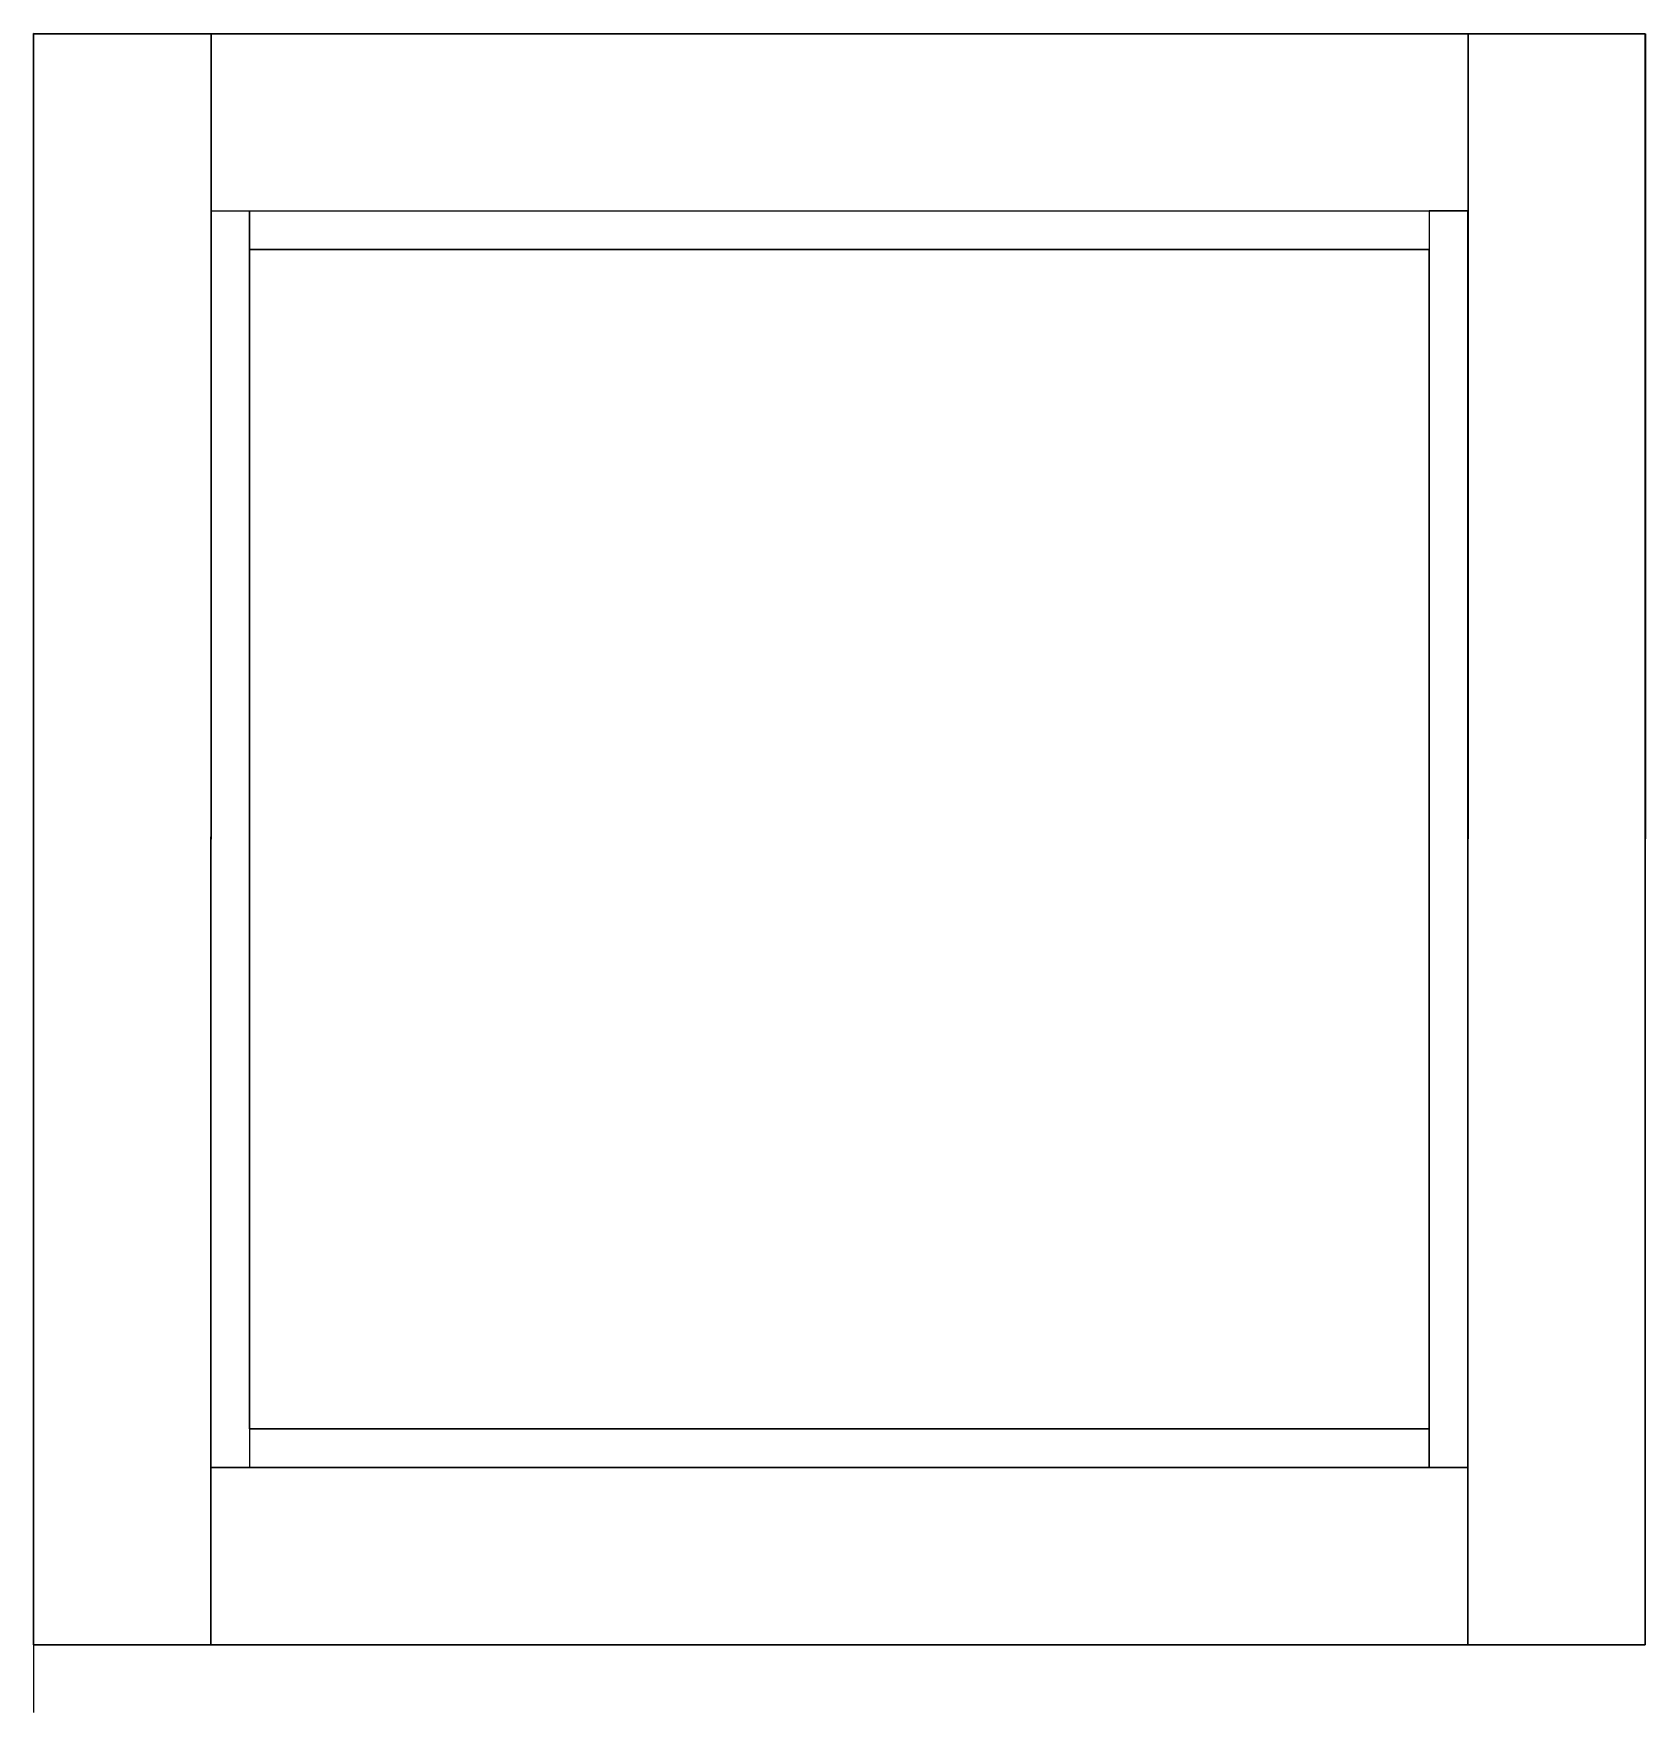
# Model space of a CAD drawing. Header units: millimetres. Extents: x 0 to 500, y -21 to 500.
import ezdxf

# ---------------------------------------------------------------- set-up
doc = ezdxf.new("R2010")
doc.units = ezdxf.units.MM
doc.layers.add('Layer1', color=10, linetype='Continuous')

msp = doc.modelspace()

# ---------------------------------------------------------------- linework, layer by layer
msp.add_line((0, 0), (0, -21))
at = {"layer": 'Layer1'}
for p, q in [((0, 0, 18), (0, 500, 18)), ((0, 500, 18), (500, 500, 18)), ((500, 500), (0, 500)), ((0, 500), (0, 500, 18)), ((0, 500), (0, 0)), ((500, 500, 18), (500, 0, 18)), ((500, 0), (500, 500)), ((500, 500), (500, 500, 18)), ((55.04, 444.99, 18), (55.04, 444.99, 16)), ((67, 445, 16), (433, 445, 16)), ((55, 67, 16), (55.04, 434.65, 16)), ((67, 67, 18), (67, 433, 18)), ((67, 433, 18), (433, 433, 18)), ((67, 433, 18), (67, 433, 14)), ((67, 433, 18), (67, 433, 16)), ((67, 433, 18), (67, 433, 16)), ((67, 433, 16), (67, 67, 16)), ((433, 433, 18), (433, 67, 18)), ((433, 433, 18), (433, 433, 14)), ((445, 67, 16), (445, 433, 16)), ((433, 67, 18), (67, 67, 18)), ((67, 67, 18), (67, 67, 14)), ((433, 67, 14), (67, 67, 14)), ((433, 67, 18), (433, 67, 14)), ((433, 67, 18), (433, 67, 16)), ((55, 55, 18), (55, 55, 16)), ((433, 55, 16), (445, 55, 16)), ((445, 55, 18), (445, 55, 16)), ((500, 0, 18), (0, 0, 18)), ((0, 0, 18), (0, 0)), ((0, 0), (500, 0)), ((500, 0), (500, 0, 18))]:
    msp.add_line(p, q, dxfattribs=at)
for points in [[(55.04, 500, 18), (55, 0, 18), (0, 0, 18), (0, 500.04, 17.85)], [(500, 500), (500, 500, 18), (0, 500.04, 18), (0, 500.04)], [(0, 500), (0, 500.04, 18), (0, 0, 18), (0, 0)], [(0, 500.04), (0, 0), (500, -0.04), (500, 500)], [(445.01, 444.95, 18), (55.04, 445, 17.99), (55.04, 500, 18), (445.01, 500, 18)], [(500.04, 500, 18), (500, -0.04, 17.88), (445, 0, 18), (445.01, 500, 18)], [(500, 0), (500, 0, 18), (500.04, 500, 18), (500.04, 500)], [(55.04, 445, 16), (67, 445, 16), (67, 55.03, 16), (55, 55, 16)], [(55, 55, 16), (55, 55, 18), (55.04, 444.99, 18), (55.04, 444.99, 16)], [(445, 445, 16), (445.01, 444.95, 18), (55.04, 445, 18), (55.04, 445, 16)], [(67, 433, 16), (67, 445, 16), (433, 445, 16), (433, 433, 16)], [(67, 433, 16), (67, 445, 16), (433, 445, 16), (433, 433, 16)], [(433, 55, 16), (445, 55, 16), (445, 445, 16), (433, 445, 16)], [(445, 445, 16), (445.01, 444.95, 18), (445, 55, 18), (445, 55, 16)], [(67, 433, 18), (433, 433, 18), (433, 67, 18), (67, 67, 18)], [(67, 67, 14), (67, 67, 18), (67, 433, 18), (67, 433, 14)], [(67, 433, 14), (67, 433, 18), (433, 433, 18), (433, 433, 14)], [(433, 67, 14), (67, 67, 14), (67, 433, 14), (433, 433, 14)], [(67, 433, 14), (67, 433, 18), (433, 433, 18), (433, 433, 14)], [(67, 67, 14), (67, 433, 14), (67, 433, 18), (67, 67, 18)], [(433, 433, 14), (433, 433, 18), (433, 67, 18), (433, 67, 14)], [(433, 67, 14), (433, 67, 18), (67, 67, 18), (67, 67, 14)], [(433, 67, 14), (433, 67, 18), (67, 67, 18), (67, 67, 14)], [(67, 66.99, 16), (67, 55.03, 16), (433, 55, 16), (433, 67, 16)], [(55, 55.03, 16), (55.01, 55, 18), (445, 55, 18), (445, 55, 16)], [(445, 0, 18), (55, 0, 18), (55.01, 55, 18), (445, 55, 18)], [(0, 0), (0, 0, 18), (500, -0.04, 18), (500, 0)]]:
    msp.add_3dface(points, dxfattribs=at)

doc.saveas('drawing.dxf')
